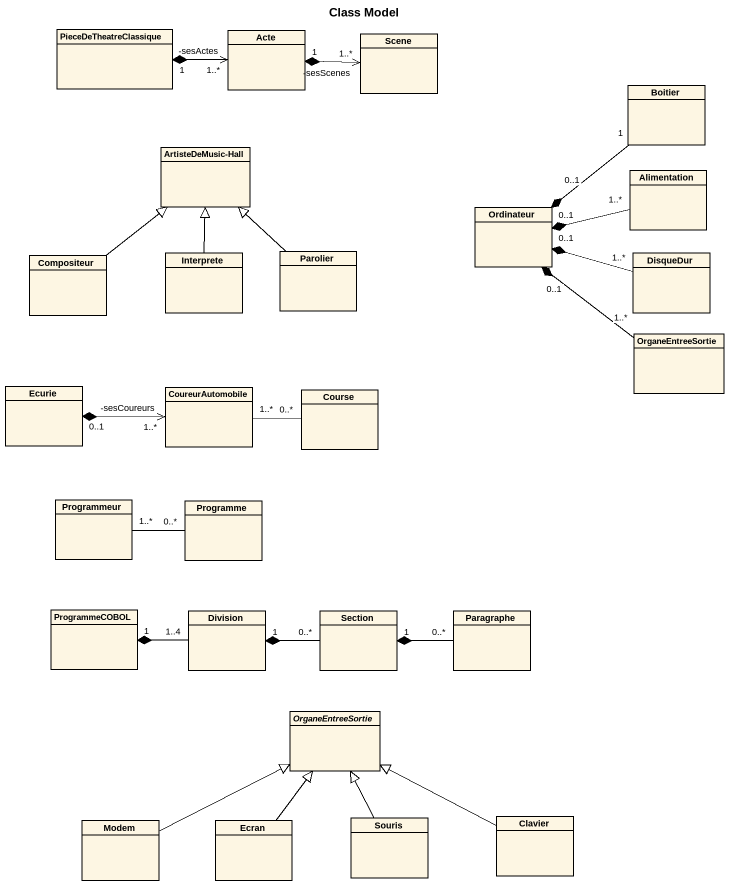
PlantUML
@startuml
title Class Model
hide circle
hide empty members
class PieceDeTheatreClassique
class Acte
class Scene
class Boitier
class "ArtisteDeMusic-Hall" as ArtisteDeMusic_Hall
class Alimentation
class Ordinateur
class Compositeur
class Interprete
class Parolier
class DisqueDur
class OrganeEntreeSortie
class Ecurie
class CoureurAutomobile
class Course
class Programmeur
class Programme
class ProgrammeCOBOL
class Division
class Section
class Paragraphe
abstract class "OrganeEntreeSortie" as OrganeEntreeSortie_2
class Modem
class Ecran
class Souris
class Clavier
Acte "-sesActes\n1..*" <-left-* "1" PieceDeTheatreClassique
Scene "-sesScenes\n1..*" <-left-* "1" Acte
Boitier "1" --* "0..1" Ordinateur
Alimentation "1..*" -left-* "0..1" Ordinateur
Compositeur -up-|> ArtisteDeMusic_Hall
Interprete -up-|> ArtisteDeMusic_Hall
Parolier -up-|> ArtisteDeMusic_Hall
DisqueDur "1..*" -left-* "0..1" Ordinateur
OrganeEntreeSortie "1..*" -up-* "0..1" Ordinateur
CoureurAutomobile "-sesCoureurs\n1..*" <-left-* "0..1" Ecurie
CoureurAutomobile "1..*" -right- "0..*" Course
Programmeur "1..*" -right- "0..*" Programme
Division "1..4" -left-* "1" ProgrammeCOBOL
Section "0..*" -left-* "1" Division
Paragraphe "0..*" -left-* "1" Section
Modem -right-|> OrganeEntreeSortie_2
Ecran -up-|> OrganeEntreeSortie_2
Souris -up-|> OrganeEntreeSortie_2
Clavier -left-|> OrganeEntreeSortie_2
@enduml
